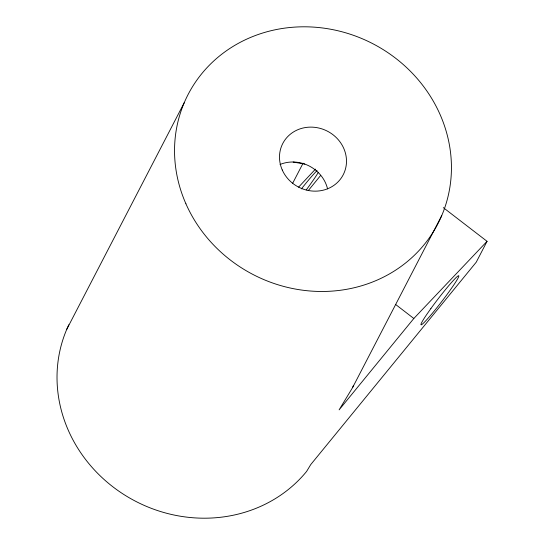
<?xml version="1.0" encoding="UTF-8"?>
<svg xmlns="http://www.w3.org/2000/svg" width="545" height="545" viewBox="0 0 545 545"><rect width="100%" height="100%" fill="white"/><g stroke="black" fill="none" stroke-linecap="round" stroke-linejoin="round"><path stroke-width="0.82" d="M66.742 329.357L184.271 102.63M292.522 183.549L303.075 163.187M443.289 207.625L487.06 241.319L413.825 318.491L339.119 409.847L352.554 387.652L441.716 215.643M487.06 241.319L476.248 262.179L310.759 464.558L306.61 471.418A140.63 130.017 27.4 0 1 125.779 495.712A140.63 130.017 27.4 0 1 68.834 324.731M308.225 190.648L320.583 175.538M298.592 187.146L315.466 169.12M293.183 162.069L304.784 164.059M395.643 304.491L413.825 318.491M318.375 172.247A30.929 2.248 -52.4 0 1 313.893 179.244L309.887 184.939A30.929 2.248 -52.4 0 1 306.215 189.933M301.419 188.883A30.929 2.248 -52.4 0 1 317.067 170.605M353.521 385.315A140.63 130.017 27.4 0 1 352.554 387.652M280.028 164.481A34.022 31.453 27.4 0 1 327.565 188.897M430.891 308.552L426.885 314.247A30.929 2.248 -52.4 0 0 424.541 322.075A30.929 2.248 -52.4 0 0 448.896 291.95L452.909 286.254A30.929 2.248 -52.4 0 0 455.252 278.434A30.929 2.248 -52.4 0 0 430.891 308.552M185.92 203.796A140.63 130.017 27.4 0 0 424.133 244.691A140.63 130.017 27.4 0 0 328.914 28.926A140.63 130.017 27.4 0 0 185.92 203.796M282.249 169.945A34.022 31.453 27.4 0 0 339.882 179.836A34.022 31.453 27.4 0 0 316.843 127.632A34.022 31.453 27.4 0 0 282.249 169.945"/></g></svg>
